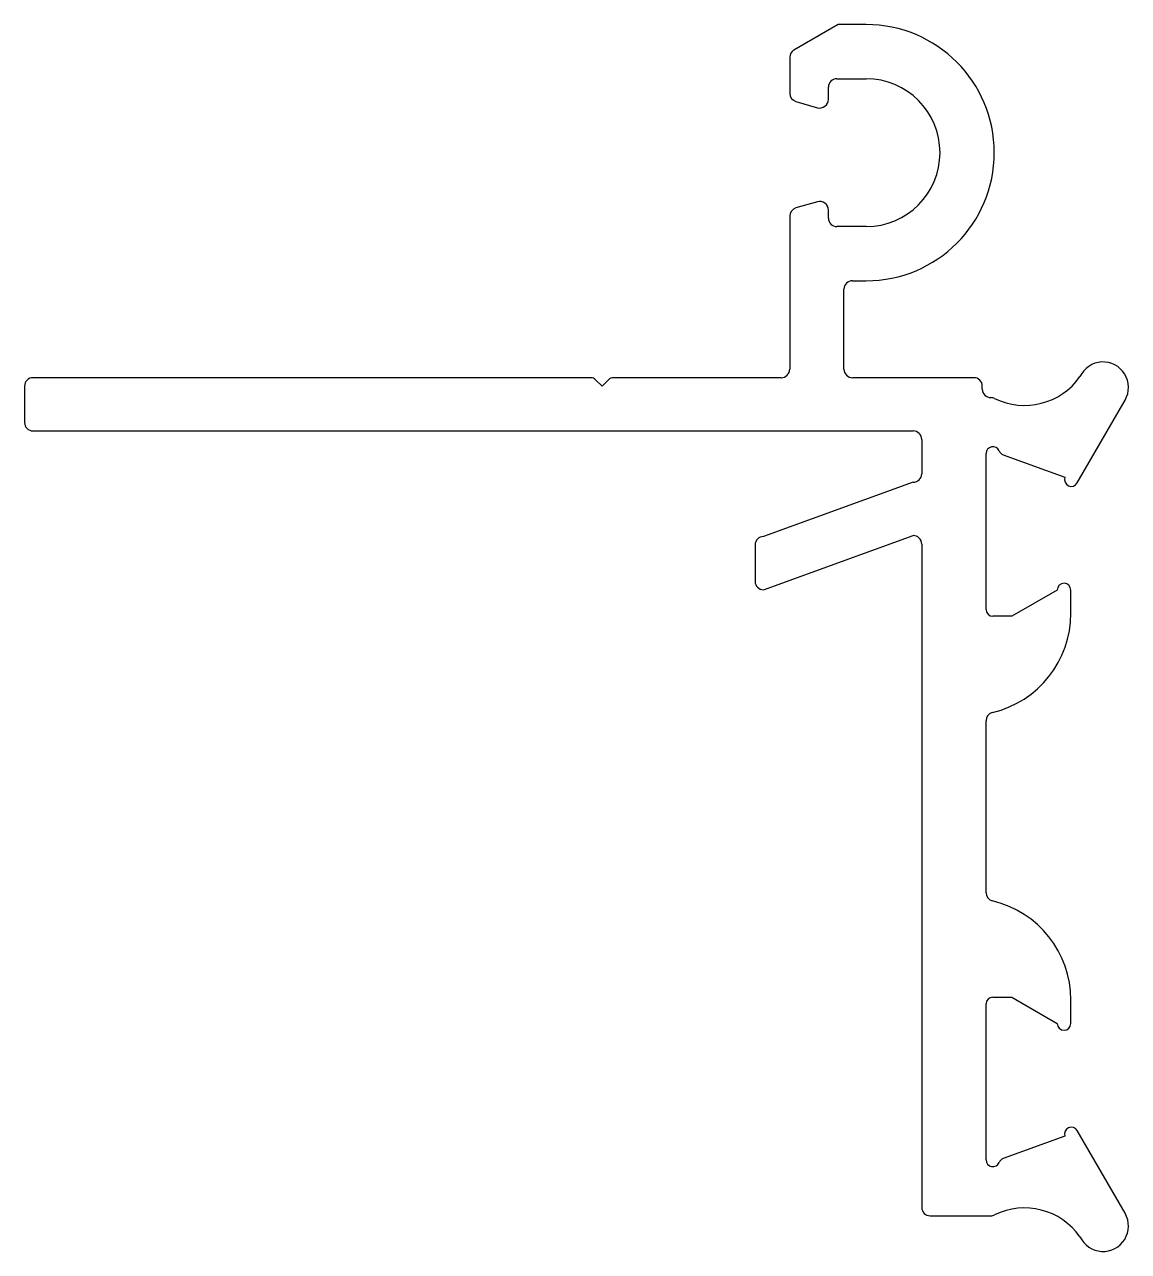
# Model space of a CAD drawing. Extents: x -16.9 to 15.6, y -18.7 to 17.5.
import ezdxf

# ---------------------------------------------------------------- set-up
doc = ezdxf.new("R2010")
doc.units = 0
doc.header["$MEASUREMENT"] = 0
doc.layers.get('0').update_dxf_attribs({"linetype": 'CONTINUOUS'})

msp = doc.modelspace()

# ---------------------------------------------------------------- linework, layer by layer
for p, q in [((7.063, 17.456), (5.762, 16.705)), ((7.892, 17.456), (7.063, 17.456)), ((5.637, 16.489), (5.637, 15.428)), ((6.777, 15.248), (6.777, 15.606)), ((7.027, 15.856), (7.892, 15.856)), ((5.817, 15.188), (6.452, 15.004)), ((6.452, 12.229), (5.82, 12.046)), ((6.777, 11.748), (6.777, 11.985)), ((5.637, 11.802), (5.637, 7.29)), ((7.892, 11.498), (7.027, 11.498)), ((7.487, 9.898), (7.892, 9.898)), ((7.237, 7.29), (7.237, 9.648)), ((-0.232, 7.04), (-16.683, 7.04)), ((0.102, 6.79), (-0.088, 6.98)), ((0.293, 6.98), (0.102, 6.79)), ((5.387, 7.04), (0.437, 7.04)), ((11.068, 7.04), (7.487, 7.04)), ((-16.933, 6.79), (-16.933, 5.72)), ((11.318, 6.702), (11.318, 6.79)), ((14.117, 3.934), (15.528, 6.379)), ((-16.683, 5.47), (9.279, 5.47)), ((9.529, 5.22), (9.529, 4.204)), ((11.429, 0.204), (11.429, 4.804)), ((11.932, 4.766), (13.756, 4.102)), ((9.279, 3.954), (4.866, 2.354)), ((4.866, 0.784), (9.279, 2.384)), ((4.616, 2.104), (4.616, 1.034)), ((9.529, 2.134), (9.529, -17.432)), ((13.529, 0.777), (12.189, 0.004)), ((13.929, 0.085), (13.929, 0.777)), ((12.189, 0.004), (11.629, 0.004)), ((11.429, -8.152), (11.429, -3.078)), ((11.429, -16.033), (11.429, -11.433)), ((11.629, -11.233), (12.189, -11.233)), ((12.189, -11.233), (13.529, -12.007)), ((13.929, -12.007), (13.929, -11.314)), ((15.528, -17.608), (14.117, -15.163)), ((13.756, -15.332), (11.932, -15.995)), ((9.779, -17.682), (11.568, -17.682))]:
    msp.add_line(p, q)
for centre, radius, start, end in [((7.892, 13.677), 3.779, 270, 90), ((5.887, 16.489), 0.25, 120, 180), ((7.027, 15.606), 0.25, 90, 180), ((7.892, 13.677), 2.179, 270, 90), ((5.887, 15.428), 0.25, 180, 253.8557), ((6.523, 15.248), 0.254, 253.8557, 0), ((5.89, 11.803), 0.254, 106.107, 180.0382), ((6.523, 11.985), 0.254, 360, 106.1443), ((7.027, 11.748), 0.25, 180, 270), ((7.487, 9.648), 0.25, 90, 180), ((5.387, 7.29), 0.25, 270, 360), ((7.487, 7.29), 0.25, 180, 270), ((14.879, 6.754), 0.75, 330, 155.025), ((-16.684, 6.79), 0.25, 89.9009, 180.0991), ((-0.232, 6.837), 0.203, 45, 90), ((0.437, 6.837), 0.203, 90, 135), ((11.068, 6.79), 0.25, 359.9999, 90), ((12.563, 8.221), 2, 243.803, 324.8875), ((11.568, 6.702), 0.25, 179.9999, 270), ((11.568, 6.198), 0.254, 63.803, 90), ((-16.683, 5.72), 0.25, 180, 270), ((9.279, 5.22), 0.25, 360, 90), ((11.629, 4.804), 0.2, 22.3472, 180), ((12.002, 4.957), 0.203, 202.3472, 250), ((9.279, 4.204), 0.25, 269.9993, 0.0007), ((13.943, 4.034), 0.2, 160, 330), ((4.866, 2.104), 0.25, 90, 180), ((9.279, 2.134), 0.25, 360, 90.0001), ((4.866, 1.034), 0.25, 180, 270), ((13.729, 0.777), 0.2, 0, 180), ((11.629, 0.204), 0.2, 180, 270), ((10.929, 0.085), 3, 283.3424, 359.9999), ((11.679, -3.078), 0.25, 103.3425, 180), ((11.679, -8.152), 0.25, 180, 256.6575), ((10.929, -11.314), 3, 0.0001, 76.6576), ((11.629, -11.433), 0.2, 90, 180), ((13.729, -12.007), 0.2, 180, 0), ((13.943, -15.263), 0.2, 30, 200), ((11.629, -16.033), 0.2, 180, 337.6528), ((12.002, -16.186), 0.203, 110, 157.6528), ((9.779, -17.432), 0.25, 180, 270), ((11.568, -17.428), 0.254, 270, 296.197), ((12.563, -19.45), 2, 35.1125, 116.197), ((14.879, -17.983), 0.75, 204.975, 30)]:
    msp.add_arc(centre, radius, start, end)

doc.saveas('drawing.dxf')
